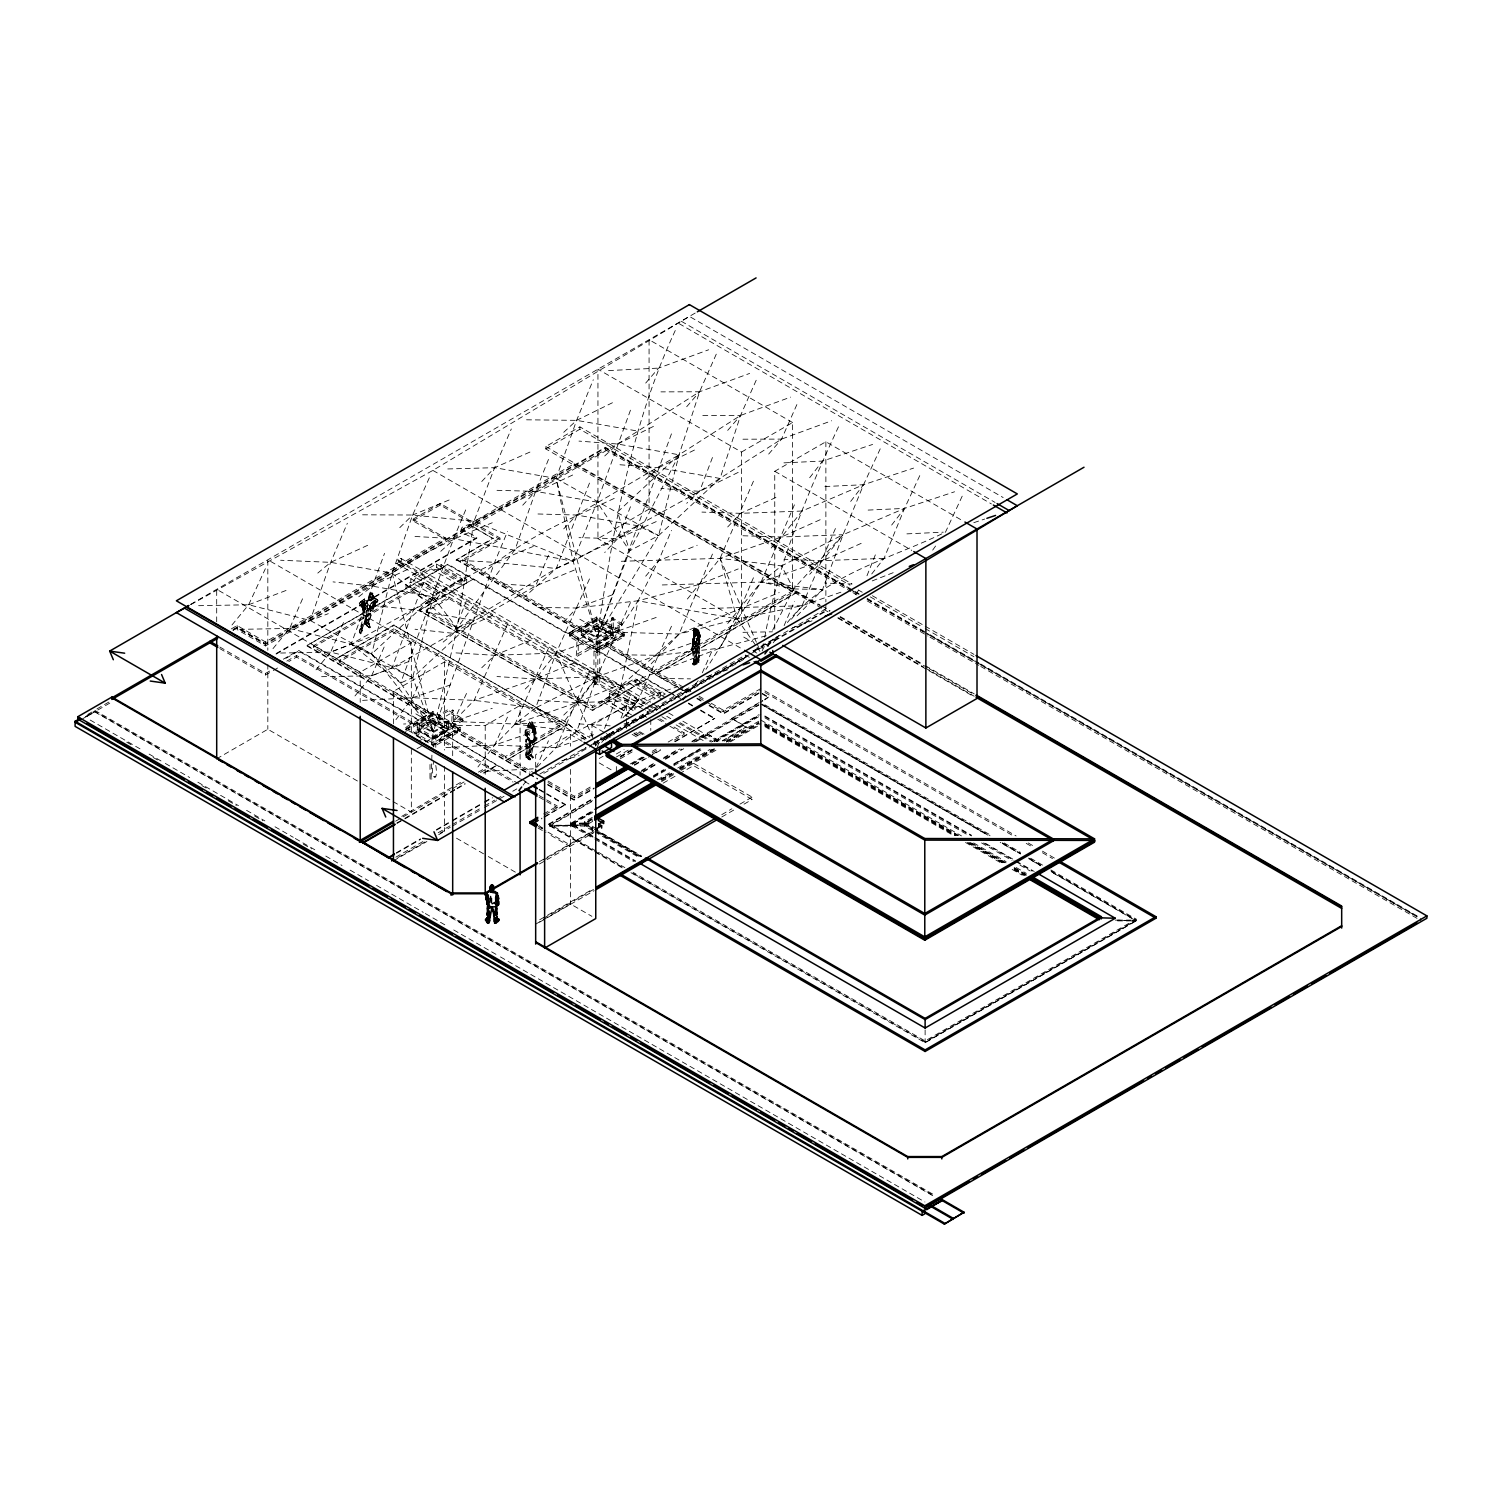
<?xml version="1.0" encoding="UTF-8"?>
<svg xmlns="http://www.w3.org/2000/svg" width="1502" height="1502" viewBox="0 0 1502 1502"><rect width="100%" height="100%" fill="white"/><g stroke="black" fill="none" stroke-linecap="round" stroke-linejoin="round"><path stroke-width="0.75" stroke-dasharray="5 3.75" d="M418.007 735.511C422.344 730.61 412.787 730.723 417.988 730.779M431.919 755.13L431.055 779.482L430.004 778.937L430.004 763.11M435.787 765.419C438.866 785.377 429.046 777.66 433.853 761.552M453.454 727.137L435.787 738.289L435.787 747.339M576.28 655.661L577.143 637.824L578.214 638.388L578.214 654.572M595.9 644.752L595.9 684.274L594.923 684.837L593.966 684.274L593.966 645.841M597.815 682.096L597.815 642.537L611.746 634.107L611.746 617.923L613.004 617.378L613.661 635.196L599.749 643.626L599.749 682.039L597.815 682.096L599.749 682.039M530.582 746.1L530.45 739.998L529.042 755.281L533.097 757.966L530.769 754.417C528.948 758.773 536.27 758.773 531.351 755.506L531.408 753.178L531.689 755.694L529.305 756.126M696.29 631.328L696.008 634.895L696.984 633.487C700.157 639.045 692.854 644.471 695.651 645.466L696.008 637.956L697.059 640.134L695.351 644.151L697.285 638.838L698.355 640.359M696.158 657.914L695.313 662.814M534.599 741.875L531.445 741.556L533.585 741.537L534.9 736.825C537.322 739.435 530.582 752.765 533.304 746.025L531.464 754.868M694.393 639.89L691.352 649.803C694.393 650.347 700.289 642.255 699.237 638.125M525.099 732.957C527.634 729.503 526.226 739.829 525.963 742.082L525.888 739.566L526.169 757.778L529.981 759.937L528.591 756.67L527.146 757.421L527.071 753.741M364.948 617.866L364.986 615.538M532.478 723.983L533.36 730.141L533.623 725.879L534.862 727.625L535.801 735.267M370.093 612.084L370.618 605.193L372.984 611.126L368.591 621.79L370.187 627.442L367.333 626.24L369.623 627.949M370.618 611.596L371.538 610.225L370.618 611.107M369.548 595.956L368.159 599.692C368.816 592.295 375.331 602.565 369.661 599.429L369.454 598.284C370.581 603.353 370.656 600.011 372.909 596.594L373.604 594.848L371.182 592.689L369.267 595.881L369.323 594.003L371.595 594.435C371.707 597.308 375.331 593.778 371.05 598.284M526.695 756.144L530.694 759.486L529.605 759.242C526.301 755.619 532.215 758.923 529.981 759.937L526.169 757.778L528.084 757.177L528.197 750.399M364.986 603.673L364.554 598.791L371.163 597.158L371.445 600.18L369.886 600.706L369.661 599.429L371.52 600.556L372.008 597.383M692.497 650.516L693.192 648.883L691.352 649.803L692.985 641.016L693.342 643.663L692.835 638.726L696.308 633.262L693.811 629.319L695.82 628.136L698.749 630.183L699.444 637.167L698.787 630.915L696.083 633.994L696.027 632.417M694.825 643.175L692.422 646.818C697.191 639.965 691.502 635.89 696.665 634.726L696.984 633.487M692.76 642.612L693.398 645.485C690.638 646.911 695.032 665.93 693.68 658.571L694.037 661.237L695.013 656.261M699.331 640.734L699.857 635.44L697.247 645.653L699.331 640.734L698.167 639.495M533.999 738.777L534.261 729.841L535.707 733.145L534.862 727.625L533.867 725.466L531.539 725.41C537.941 726.499 530.15 726.668 530.844 723.664C533.492 725.184 529.042 725.748 530.844 723.664M372.158 592.914L372.89 594.792M698.28 648.075L698.355 645.804M698.937 655.191L698.862 660.655L698.937 647.644M694.637 653.802L694.731 651.511M699.031 633.844L698.956 631.666C697.754 634.745 698.73 629.545 699.707 638.219L700.101 635.215L699.707 638.219M529.155 753.741L530.075 741.781M694.131 656.318L693.868 652.337M361.775 632.154C363.071 625.94 358.828 635.384 361.362 633.168L361.851 630.258M375.763 598.34L377.903 600.312L372.12 608.216L369.83 607.934L366.995 610.619L368.347 608.742L364.254 609.099L362.958 607.315C365.268 599.636 364.385 609.512 362.771 605.644L364.648 604.048L364.104 602.94L361.344 604.461L363.371 606.639L366.188 605.306L363.127 606.977M533.266 728.019L533.229 729.897L533.341 728.414C531.971 724.321 535.501 724.828 530.3 727.081L529.136 724.978L528.291 728.132M534.149 730.085L533.585 725.635L530.375 728.677M526.207 742.608L526.32 739.773M698.111 639.777L698.223 630.633M374.092 600.706L372.815 607.428L378.166 599.786L373.116 598.397L375.218 601.457L375.293 600.049M695.201 656.787L695.295 654.872M369.454 594.623L369.886 600.331L371.895 598.19L372.214 599.598L371.52 600.556L372.214 599.016L369.999 596.876L368.966 597.383L373.923 596.97L377.209 599.054M697.698 635.984L697.322 633.844L697.416 636.679M698.411 636.285C695.97 630.54 700.777 632.436 699.97 637.505L699.988 634.501L699.087 657.632M691.352 649.803L693.999 638.932L694.412 640.697L694.018 641.786L693.905 632.286C696.909 636.397 695.182 633.412 693.436 638.575L696.834 633.431L696.74 629.732L696.44 631.009L694.9 628.531C692.741 632.473 692.666 628.043 695.614 628.399L693.511 629.207L693.642 632.004L693.53 628.7M364.16 622.936L365.887 615.689M698.843 660.185L698.899 659.171M373.116 603.072L374.186 600.969L376.852 600.969L374.768 605.7M525.831 755.525L526.733 747.883M534.9 738.909L533.698 732.45L534.712 734.553M362.677 609.437L363.353 607.784L365.681 608.047L361.644 603.579L365.624 602.396L364.366 603.222L363.935 608.554L366.863 608.779L366.826 606.752L366.863 608.779M696.233 632.53L696.008 628.775L696.083 633.994L695.257 631.835M528.366 737.726L527.409 736.712L528.328 730.986M697.623 632.135L697.585 629.376L697.961 631.854M528.347 725.297L528.666 723.326L525.437 730.648M535.012 728.752C542.597 748.634 521.795 744.485 525.55 728.789C527.409 726.179 531.52 726.724 528.103 726.761M529.887 746.87L530.112 743.528L530.281 744.823M534.092 731.737L534.505 739.134L534.13 730.798M694.788 660.974L696.083 660.786L695.802 655.154M692.61 645.766L692.685 644.733L693.605 645.616L692.328 647.587M363.822 614.844L364.216 609.512L368.347 608.742M525.249 731.361L526.977 735.098L526.526 732.938M526.094 755.206L526.282 752.877M373.641 604.818L375.068 602.077C375.237 598.904 374.336 604.762 372.59 605.775L373.547 606.207L372.947 604.855L372.59 606.414L373.209 604.198L372.59 605.775M535.05 739.266C532.59 741.706 536.27 734.91 534.956 740.505C531.332 746.851 527.127 736.28 527.69 732.281M694.112 634.238L693.905 636.867L695.97 632.755M361.362 633.168L360.386 633.788L359.297 631.553L363.296 617.36L363.071 618.411L363.597 610.169M366.169 618.805L365.981 620.946L368.647 622.71L370.187 627.442M526.094 731.981L526.808 729.352L529.23 729.052M430.004 778.937L431.919 778.937M433.853 776.703L435.787 776.703M433.853 746.4L433.853 737.2L451.52 726.592L452.384 709.864L453.454 710.408L453.454 727.531M593.966 684.274L595.9 684.274M367.277 608.761L367.859 602.884M368.253 624.682L369.342 624.945L367.201 622.598L370.036 625.714M374.411 600.65L373.885 599.918M364.798 606.17L365.437 608.798L364.291 608.329L364.517 609.887L362.771 610.845L362.526 606.451L364.235 604.179M364.104 602.94L361.813 602.396L361.344 604.461L364.742 602.903M374.373 606.395L374.223 604.348L376.72 600.95M694.957 635.815L694.337 637.205L694.806 634.257L694.694 636.886M528.441 725.41L528.047 726.611L529.643 721.542L531.896 721.786L534.074 728.62M533.473 733.051L533.36 729.634L531.99 729.24C534.412 729.146 531.802 723.607 534.074 725.804M365.061 608.761C364.817 614.374 360.349 608.986 362.921 605.663L364.648 604.048L364.836 607.484L364.348 606.245M363.935 611.596L362.771 610.845M695.726 629.263C693.398 626.841 695.689 631.122 695.952 628.23M527.146 744.279L525.944 751.094M532.328 744.635L532.797 740.261M699.068 634.726L699.444 637.167L698.805 634.144C699.669 639.289 700.627 635.928 699.068 632.699L699.35 634.332M370.356 592.971L369.661 598.172L371.689 595.731M368.084 619.444L368.929 626.334M368.046 623.03C367.108 619.331 371.238 628.549 366.976 621.208L366.488 619.368L368.384 620.439L369.135 616.947M692.722 646.029L693.023 646.986M373.566 597.965L373.923 596.97M534.224 726.236L532.478 725.86L532.722 724.321L534.449 726.536M531.032 742.195L533.642 742.382M698.017 636.698L697.829 632.736L698.242 634.914M375.913 601.438L373.472 601.589L372.721 603.804M374.805 605.55L370.994 608.573L372.89 607.146L373.435 609.099L373.209 604.198M375.312 600.8L374.974 602.246M694.037 661.237L692.779 663.696L694.656 661.744M371.745 599.429L372.214 599.598M374.186 602.94C375.387 605.193 372.796 604.461 375.406 601.495L375.425 603.184M527.765 735.379L527.409 736.712L528.066 732.319M530.6 724.959L531.67 724.527L530.244 724.621M535.707 733.145L533.003 724.809M374.054 603.128L375.162 601.119L373.097 605.156L374.862 602.715M692.891 640.903L692.835 638.726M693.398 645.485L693.135 641.354L696.459 645.165M374.805 601.551L373.923 602.002L375.237 601.382M365.85 606.883L368.497 604.78L365.681 608.047L364.066 607.897M530.3 727.081L529.136 724.978M694.412 632.98L695.745 634.708L693.567 631.047L694.656 630.258M527.84 750.324L527.465 754.943M527.409 736.712L527.859 733.877M532.365 741.932C529.793 742.852 527.521 755.224 529.286 758.435M696.853 658.984L694.431 661.669L699.031 662.138L697.848 660.26C694.75 658.627 698.092 655.792 695.764 660.392L694.431 661.669L695.501 662.382L699.031 662.138L699.031 660.242M693.924 635.139L693.905 632.286M527.596 730.986L527.033 738.252M533.135 725.504L532.083 727.663L533.736 726.161M198.621 605.7L248.675 604.762L310.163 620.457L371.651 653.971L433.139 731.718L457.002 628.249L473.975 521.288L494.627 467.685L511.3 428.971M532.59 726.255L531.539 725.41M696.196 641.617L693.286 645.503M532.309 725.522L534.374 726.367M694.018 644.621L693.192 645.653L694.337 643.551L693.849 645.935L697.51 652.6L698.036 657.463L696.252 659.134M696.083 632.098L696.74 629.732M693.868 644.452L694.131 642.912M533.266 742.964L533.135 741.331L531.445 741.556C530.675 747.452 530.769 740.824 533.041 741.537M699.481 642.049L699.031 640.359L700.007 644.058L698.468 642.199C699.275 644.959 700.082 642.856 698.468 642.199M364.366 605.062L362.602 608.254L366.188 605.306L363.916 606.151M699.932 639.721L698.486 640.002L699.932 639.721L699.219 641.88M369.699 610.281L370.618 605.193M532.515 727.231L531.408 728.658L531.595 726.799L532.083 728.414M532.14 732.356L533.248 729.183M696.966 649.634L697.303 647.813L699.463 646.949L696.684 650.366L697.923 647.681M699.219 660.786C695.633 659.979 696.984 668.578 692.704 663.715L694.262 661.331M529.737 725.522L530.657 724.584M369.586 607.822L370.074 605.437L369.83 607.934M696.177 662.57C699.463 660.016 692.159 642.837 694.844 647.343L694.957 648.32M533.022 731.117L532.928 728.733L533.229 729.897M696.628 659.397L697.679 659.322L696.778 661.255L697.247 659.453M533.003 725.222L531.99 726.78M604.536 728.508L621.039 685.982L638.087 600.781L658.589 560.659L671.45 530.413M528.629 748.935L529.117 746.55M699.256 643.663L699.5 642.537L698.73 644.02M377.453 602.433L377.903 600.312M693.774 662.87L693.755 661.087M365.061 622.185L362.808 627.179L369.323 613.961L367.333 614.675L367.277 613.36L365.474 619.312L365.624 624.513L367.971 626.728M695.445 649.146L694.9 647.737M367.258 612.741L365.53 616.195L367.577 614.543L368.572 610.601M360.987 629.545L362.301 626.803M373.604 604.405L374.261 603.015M762.115 648.526L764.218 639.589M764.743 637.355C778.111 563.081 807.438 493.2 839.242 425.179M368.121 613.473L366.939 616.778M697.679 631.309L697.21 633.224M372.008 598.566L373.378 595.393L372.458 596.763M532.947 725.335L533.323 727.362L533.623 725.879M530.957 747.771L529.38 755.863M697.322 644.696L697.66 643.344M534.036 726.348L533.886 728.601L533.285 727.006M429.328 477.824L412.637 515.017L392.153 573.126L371.651 653.971L400.659 682.997L433.139 731.718L494.627 562.349L507.488 531.577M675.262 330.515C630.352 426.756 612.76 532.835 597.101 637.055L573.069 561.241L556.115 478.462L576.599 420.353L593.29 379.743M716.266 354.172L699.575 391.778L679.073 454.787L658.589 535.632L597.101 637.055L556.115 478.462L494.627 467.685L444.573 469.037M698.317 642.818L699.087 641.654L697.491 643.457M369.323 596.519L369.699 594.999M535.144 738.646L534.637 737.707L532.215 742.27M361.1 628.136L362.113 624.325M699.932 636.36L697.059 640.134L697.078 634.482L696.027 634.726M453.454 710.465L451.539 710.465M578.214 638.444L576.299 638.444M613.642 618.035L611.765 618.035M534.28 731.174L534.149 732.3M696.083 633.994L695.069 628.549M696.684 640.978L695.651 645.466M697.059 640.134L697.548 638.406M367.108 626.203L365.737 620.833M696.665 642.33L697.829 632.586L693.905 636.867M697.078 634.482L699.05 639.364M699.031 662.138L696.984 661.293M671.45 433.853L597.101 637.055L629.563 550.84L658.589 535.632L720.078 478.462L740.561 415.434L757.252 377.847M369.285 618.467L368.534 624.344M535.219 740.674L535.745 736.731L533.867 742.777M360.273 633.431L359.504 631.103L361.118 625.602M374.974 602.621L375.425 601.269M359.973 630.652L360.367 628.662M693.699 631.384L694.356 633.318L693.905 630.765M239.607 629.357L289.661 628.437L310.163 620.457L330.665 562.349L347.337 523.259M280.611 653.032L330.665 652.093L351.149 644.114L384.531 553.356M321.597 676.689L371.651 675.769L392.153 667.789L425.517 577.012M532.722 728.508L532.421 728.677M527.089 749.423L528.347 746.607M361.757 631.103L362.808 627.179M589.479 578.908L556.115 653.032L535.613 707.893L515.111 724.039L494.627 745.067L477.936 766.959M880.228 448.835L863.537 484.733L843.054 534.712L822.552 589.573L795.046 617.942M529.286 739.022C528.948 743.471 530.3 737.463 527.577 736.224M272.988 648.62L289.661 628.437L351.149 644.114L400.659 682.997L453.623 538.692L466.502 507.901M529.568 739.979L531.877 742.401M630.465 410.177L597.101 502.119L573.069 561.241L556.284 568.469L457.002 628.249L392.153 573.126L330.665 562.349L280.611 560.246M712.455 457.509L699.575 491.361L686.696 503.301M697.397 644.827L698.993 643.795L698.299 644.527M597.101 747.658L601.232 737.013M466.502 600.687L453.623 633.356L440.762 644.095M753.441 481.184L720.078 558.368L686.714 599.861M794.427 504.841L761.063 582.044L705.978 669.348M835.431 528.516L802.049 605.7L791.122 619.537M866.973 575.754L876.417 552.173M365.474 619.312L365.624 624.513L365.249 621.884L368.422 623.931L365.868 623.799M548.493 459.405L535.613 491.361L515.111 549.45L457.002 628.249L433.139 596.782L371.651 586.024L333.031 581.894M589.479 483.081L556.284 568.469L522.734 598.641M630.465 506.737L617.604 538.692L604.724 552.529M531.445 741.744L533.135 741.331L529.624 739.754L532.666 742.082L530.168 740.617M363.277 623.443L360.48 629.169M366.357 616.815L368.459 614.562M871.742 573.933L884.04 558.368L904.542 508.408L921.214 472.51M507.488 624.344L474.125 700.364L453.623 721.392L436.951 743.283M548.493 648.019L515.111 724.039L453.623 721.392L403.569 724.02M589.479 671.676L556.115 747.696L535.613 768.724L548.493 740.786M621.021 718.05L630.465 695.351M548.493 555.233L535.613 586.024L392.153 667.789L330.665 652.093L313.974 672.295M695.802 653.051L696.778 651.868L695.52 649.484M694.468 662.926L694.412 658.89M371.595 594.435L373.003 593.647L370.168 593.759M712.455 554.069L679.129 634.051L645.71 669.648M753.441 577.744L740.561 607.991L720.078 648.113L621.039 685.982L597.101 676.707L535.613 678.979L496.993 676.557M784.138 625.602L794.427 601.401M364.704 622.035L368.309 614.337M531.52 749.648L531.99 748.559M302.54 598.791L289.661 628.437L328.281 613.661M343.526 622.466L330.665 652.093L369.285 637.317M354.96 695.952L371.651 675.769L384.531 646.123M697.341 634.37C694.074 637.111 695.238 635.008 694.187 636.792M630.465 602.584L597.101 676.707L576.599 731.568L556.115 747.696L494.627 745.067L444.573 747.696M671.469 626.24L638.087 700.364L624.419 717.674M768.686 454.073L781.566 439.11L798.238 401.503M702.335 672.746L712.455 649.915M395.965 719.627L412.637 697.735L425.517 669.798M466.502 693.455L453.623 721.392L492.243 708.324M507.488 717.13L494.627 745.067L533.248 731.981M231.984 624.963L248.675 604.762L265.366 568.695M962.2 496.167L945.528 532.065C891.456 558.838 825.499 573.539 786.879 623.217M373.904 603.109L373.566 603.898M361.625 628.775L362.207 627.592L361.118 628.906L362.057 630.558M373.134 606.245L373.435 609.099L374.524 604.837L374.373 606.733L373.529 606.019M370.168 617.491L370.431 613.304L367.558 615.219M762.115 650.929L765.25 644.715M772.591 630.258L793.525 588.934L843.054 534.712L904.542 508.408L954.577 491.774M496.993 490.328L535.613 491.361L597.101 502.119L629.563 550.84L679.073 454.787L740.561 415.434L790.615 397.11M694.882 664.823L697.135 663.602M373.585 608.479L373.472 607.202M373.153 607.822L372.177 607.052L372.534 608.141M367.802 603.278L366.713 602.246L364.592 605.757L367.07 603.541M532.046 726.292L529.718 728.263M531.595 725.823L532.628 724.02M695.783 631.403L696.346 630.465M369.736 605.588L373.078 600.894M368.422 623.931L367.558 622.541M368.178 622.222L369.229 624.588L367.708 621.922M695.388 632.868L695.952 634.445M529.662 727.024L529.248 725.973L531.032 726.649L531.614 725.203M694.975 647.456L692.197 650.61L692.178 648.488M374.092 605.682L374.655 603.823M695.05 628.775L694.224 628.681M932.686 550.107L936.535 544.682M695.501 643.156L698.43 644.151L695.914 645.935M694.412 643.663L695.97 644.452M615.219 686.545L576.599 702.654L515.111 724.039L564.639 721.091L597.101 676.707L697.21 641.11L697.285 638.838M370.393 600.894L372.74 597.402M529.999 733.351L529.342 735.605M773.211 642.8L778.787 635.365M362.958 607.315L363.86 604.724M523.109 785.152L525.888 781.491M416.016 577.688L409.201 586.55L434.754 601.307L441.569 592.445L456.758 583.677L463.574 584.672L438.002 569.915L431.187 568.92L416.016 577.688L441.569 592.445M662.119 699.294L636.566 684.537L629.751 683.56L614.562 692.328L607.747 701.171L633.3 715.928M809.672 477.73L822.552 461.076L872.606 444.442M850.676 501.405L863.537 484.733L913.591 468.098M891.662 525.062L904.542 508.408L865.922 510.192M697.341 643.889L699.087 641.654M656.205 617.435L556.115 653.032L535.613 678.979L522.734 691.427M824.917 486.535L863.537 484.733L802.049 511.037L781.566 536.984L768.686 550.633M742.946 535.763L781.566 536.984L843.054 534.712L822.552 560.659L809.672 574.29M689.85 691.089L698.186 680.706M855.201 594.529L859.369 589.422M645.71 576.186L658.589 560.659L697.21 545.264M727.7 623.518L761.063 582.044L781.566 565.897L843.054 534.712M367.502 622.992L366.375 622.767M359.522 631.76L359.447 630.633M645.71 383.066L658.589 368.103L708.644 349.778M686.696 406.742L699.575 391.778L749.629 373.435M727.7 430.398L740.561 415.434L701.941 415.528M601.664 742.401L609.249 733.633M622.917 717.881L638.087 700.364L677.627 686.621M767.128 645.991L773.211 638.97M605.456 740.035L613.041 731.455M563.738 622.316L576.599 607.991L615.219 593.778M604.724 645.973L617.604 631.647L638.087 600.781L699.575 584.316L738.195 568.939M481.748 481.522L494.627 467.685L533.248 450.6M522.734 505.198L535.613 491.361L617.604 444.029L699.575 391.778L660.955 391.872M563.738 528.854L576.599 515.017L679.073 454.787L617.604 444.029L578.983 441.1M727.7 526.958L740.561 513.327L779.181 496.035M374.336 603.823L373.416 605.024M365.962 603.391L367.427 601.87M371.163 597.158L373.923 597.214L370.45 597.101L372.759 595.412M361.757 630.389L360.386 633.788M767.541 646.311L778.862 634.633M694.919 637.111L695.933 636.059M360.518 601.72L364.404 599.204L359.203 603.053L362.958 608.535L365.418 608.667M526.169 757.778L526.169 756.276M363.371 605.325L364.648 604.048M399.776 527.653L412.637 515.017L451.257 499.115M440.762 551.309L473.975 521.288L574.233 474.275M481.748 574.984C519.354 539.781 568.958 519.504 615.219 497.932M481.748 667.752L494.627 655.323L533.248 639.214M563.738 715.083L576.599 702.654L597.101 676.707L535.613 707.893L474.125 700.364L412.637 697.735L362.583 700.364M529.605 759.242L528.009 758.022M530.469 724.978L531.67 724.527M563.738 432.294L576.599 420.353L615.219 401.372M604.724 455.97L617.604 444.029L656.224 425.047M374.017 605.569L412.637 609.681L474.125 620.457L412.637 677.627L400.659 682.997M645.71 479.626L658.589 467.685L697.21 448.704M679.073 454.787L617.604 511.975L629.563 550.84M532.328 742.082L534.224 739.604L534.581 740.505M456.007 652.901L494.627 655.323L556.115 653.032L621.039 685.982L679.129 634.051L779.181 592.595M371.839 598.622L371.726 599.617M692.704 663.715L693.342 665.067L695.576 663.377L696.872 664.091M317.786 573.088L330.665 562.349L369.285 544.55M358.771 596.763C398.593 565.015 445.099 541.659 492.243 522.771M360.198 605.4C365.868 612.854 358.621 599.88 359.466 604.179M399.776 620.42C439.598 588.69 486.104 565.334 533.248 546.446M696.402 646.78L697.604 645.841L695.313 646.573L696.29 646.461M370.9 603.691L372.402 602.509M363.691 610.544L363.672 608.366M529.267 726.837L528.253 727.719L529.455 727.419M530.713 724.227L529.643 722.049L530.713 724.227L531.858 723.251L531.051 721.392M364.648 605.982L362.17 603.804M532.083 748.034L529.643 755.037L530.694 755.957L529.474 755.281M535.388 729.484L533.36 725.691M696.496 640.265L697.961 639.476L696.947 640.059L695.313 637.299L698.299 639.214M694.806 636.247L695.858 635.553M415.003 536.458L453.623 538.692L573.069 561.241L699.575 491.361L781.566 439.11L831.62 420.767M362.395 607.784L364.723 608.704M590.248 834.68L593.29 832.746M556.115 478.462L658.589 535.632L638.087 525.794L617.604 538.692L556.284 568.469L494.627 562.349L456.007 560.115M698.223 659.904L696.402 659.885M190.735 604.63L432.895 470.408L689.399 316.415L1003.167 497.556M370.712 593.872L372.196 593.065M360.349 602.358L364.554 598.791M190.735 604.311L695.295 312.998M412.937 519.223L445.493 538.016L445.493 539.593L412.937 520.8L412.937 519.223L440.217 503.47L500.035 538.016L500.035 539.593L462.541 561.241L462.541 559.664L500.035 538.016M412.937 520.8L440.217 505.048L500.035 539.593M821.707 608.197L545.789 448.91L545.789 446.545L579.885 426.868L852.066 584.015L824.917 583.095M231.289 628.906L237.128 625.545L265.516 641.936L445.493 538.016M233.073 629.469L237.128 627.123L265.516 643.494L605.381 447.277L852.929 590.211M545.789 448.91L579.885 429.234L850.038 585.198M233.073 630.145L237.128 627.798L265.516 644.189M87.679 714.483L93.03 711.404M96.917 708.944L109.12 701.903M233.073 630.352L237.128 628.005L265.516 644.396L605.381 447.971L846.846 587.395M85.858 716.529L94.814 711.347L933.7 1195.667M82.704 718.745L111.148 702.316M87.229 716.304L94.814 711.929L933.7 1196.268M821.707 606.62L574.177 463.724L472.773 522.264L472.773 523.841M461.076 529.436C505.367 549.075 439.166 530.788 469.6 524.517L493.125 538.674L456.439 559.852L493.125 538.091M461.076 530.018L469.6 525.099L493.125 538.674M237.128 625.545L237.128 629.582L265.516 645.954L605.381 449.755L850.902 591.506M276.124 653.539L476.078 538.091M276.124 654.121L476.078 538.674M461.959 578.721L436.387 593.478L436.387 596.914L410.816 582.156L410.816 578.721L436.387 563.963L461.959 578.721L461.959 582.156L466.728 579.415L466.728 582.851L441.156 568.094L441.156 564.639L436.387 567.399L436.387 563.963M406.047 584.916L431.618 599.673L431.618 603.128L406.047 588.371L406.047 584.916L410.816 582.156M283.334 659.209L298.616 650.385L418.589 719.665L427.112 715.327L418.589 720.247L298.616 650.986L285.249 658.702M307.14 645.466L447.915 564.189L567.906 633.45L576.43 628.531L567.906 634.051L447.915 564.771L307.14 645.466L427.112 714.727M219.799 647.024L265.516 673.422L271.336 670.061M286.844 661.105L296.532 655.51L413.294 722.913L413.294 724.49L296.532 657.087L288.778 661.556M313.58 645.672L430.323 713.075L430.323 714.652L313.58 647.249L313.58 645.672L423.339 582.288L645.71 710.671M219.799 648.601L265.516 674.999L271.336 671.638M273.27 670.512L279.09 667.151M313.58 647.249L423.339 583.865L637.618 707.592M431.618 599.673L436.387 596.914M394.05 624.813L332.693 660.824L394.05 625.395L567.024 725.278L394.05 625.395M419.602 610.056L473.487 578.946L419.602 610.638L592.595 709.92L646.48 679.411L592.595 710.521L419.602 610.638M393.862 628.831L339.152 660.429L339.152 662.007L393.862 630.408L560.208 726.461L560.208 724.884L393.862 628.831L393.862 630.408M426.249 610.15L448.91 597.064L448.91 598.622L426.249 611.727L426.249 610.15L592.595 706.184L615.257 693.098L615.257 694.675L592.595 707.761L426.249 611.727M216.701 621.828L216.701 589.328L360.217 672.183L411.341 642.649L411.341 733.183M741.462 452.064L792.587 422.55L792.587 591.995L649.071 509.14L597.946 538.655L597.946 369.21L741.462 452.064L741.462 621.509L597.946 538.655M216.701 758.773L267.825 729.259L360.799 782.936M393.449 723.87L393.449 691.371L444.573 661.856L520.086 705.433L520.086 775.07M774.75 629.131L774.75 471.29L825.875 441.757L962.895 520.875M432.895 713.863L405.615 729.596L405.615 727.343L432.895 711.591L460.156 727.343L460.156 731.38L432.895 747.114M569.577 632.68L596.857 616.928L624.119 632.68L624.119 636.717L596.857 652.45L569.577 636.717L569.577 632.68L596.857 648.413L624.119 632.68M405.615 729.803L432.895 714.051M569.577 635.139L596.857 619.387M405.615 731.38L432.895 715.628L460.156 731.38M569.577 636.717L596.857 620.964L624.119 636.717M447.446 709.883L438.678 714.952L438.678 716.51L447.446 711.46L463.123 720.509L463.123 718.932L447.446 709.883L447.446 711.46M621.903 623.518L615.088 627.46L615.088 629.038L621.903 625.095L621.903 623.518L612.703 618.204L605.888 622.147L605.888 623.724M415.847 733.539L449.924 713.863M579.81 638.876L613.905 619.2M432.895 731.568L448.572 723.701L448.572 729.803L432.895 721.936L419.246 729.803L417.199 729.803L417.199 723.701L432.895 714.652L448.572 723.701L432.895 732.751L417.199 723.701L432.895 731.568L432.895 739.453L446.526 731.568L446.526 723.701M596.857 636.904L612.534 629.038L612.534 635.139L596.857 627.273L583.208 635.139L581.18 635.139L581.18 629.038L596.857 619.988L612.534 629.038L596.857 638.087L581.18 629.038L596.857 636.904L596.857 644.79L583.208 636.904L583.208 629.038M418.157 741.556L424.202 738.064L424.202 739.641M463.123 718.932L454.355 724.002L454.355 725.579L463.123 720.509M432.895 737.67L446.526 729.803M596.857 643.006L610.488 635.139M432.895 739.247L446.526 731.38L432.895 723.513M596.857 644.79L610.488 636.904L610.488 629.038M529.004 784.006L445.85 735.398L454.374 730.479L537.528 778.487M678.735 687.597L603.691 644.283L595.168 649.202L603.691 644.865L676.707 687.015M405.615 727.343L432.895 743.077L460.156 727.343M445.85 735.999L454.374 731.08L537.528 779.087M596.857 649.99L624.119 634.257L596.857 618.505L569.577 634.257L680.35 698.374M460.156 729.596L432.895 745.349L432.895 743.077M624.119 634.933L596.857 650.685L624.119 635.139L596.857 619.2L569.577 634.933L680.35 698.974M452.684 755.75L452.684 725.56L485.221 725.56L520.086 705.433M660.505 693.342L634.933 708.118L634.933 711.554L609.361 696.797L609.361 693.342L634.933 678.585L660.505 693.342L660.505 696.797L665.273 694.037L639.702 679.279L634.933 682.039L634.933 678.585M401.766 816.356L454.186 786.09M456.195 784.926L462.24 781.434M478.368 772.122L488.45 766.302L488.45 767.879L480.377 772.535M560.208 724.884L505.498 756.464L505.498 758.041L560.208 726.461M630.164 717.749L604.593 702.992L604.593 699.557L609.361 696.797M395.608 821.2L450.149 789.996M452.158 788.832L464.249 781.847M396.922 822.889L402.93 819.416M404.939 818.271L455.068 789.32M457.059 788.174L465.076 783.537M483.137 773.117L497.162 765.025L483.137 773.718M567.024 724.677L505.686 760.688L567.024 725.278M396.922 823.49L402.93 820.017M404.939 818.853L455.068 789.921M457.059 788.757L465.076 784.138M796.342 592.877L655.003 674.492L796.342 592.295L816.018 604.236M582.175 741.293L570.535 734.572L535.67 754.699L535.67 768.63M591.976 736.318L591.976 725.391L626.39 705.508L634.52 710.202M396.434 852.704L420.485 838.811M436.519 829.555L450.562 821.463M452.571 820.299L482.63 802.932M484.639 801.768L490.647 798.313M396.434 853.305L420.485 839.411M436.519 830.155L450.562 822.045M452.571 820.881L482.63 803.532M484.639 802.368L492.656 797.731M395.852 857.173L424.071 840.876M438.171 832.728L450.281 825.743M452.29 824.579L482.536 807.118M484.545 805.954L494.627 800.134M496.636 798.97L502.682 795.478M539.875 774.018L585.78 747.508M593.759 742.908L745.48 655.041L749.31 657.313M753.272 650.798L825.762 608.967L829.817 611.314M581.818 750.287L587.826 746.813M589.835 745.668L613.905 731.774M753.797 651.004L777.867 637.111M593.609 744.072L599.58 740.636M754.849 650.986L760.819 647.531M594.003 743.903L745.48 656.618L746.438 657.181M397.861 857.586L426.08 841.289M440.199 833.141L450.281 827.32M452.29 826.156L482.536 808.696M484.545 807.532L504.71 795.891M512.764 791.235L516.801 788.907M543.874 773.286L591.769 745.63M593.759 744.485L647.644 713.375L647.644 711.798M749.254 654.703L686.846 690.732L686.846 689.155M751.263 653.539L825.762 610.544M606.395 737.595L745.48 657.294L745.48 655.041M393.449 860.815L426.887 841.514M438.678 834.699L442.621 832.427M606.395 737.801L745.48 657.5M774.75 640.734L825.875 611.22L825.875 604.255M595.374 744.917L745.48 658.402M599.26 758.472L603.128 756.238M616.346 754.004L624.1 749.536M616.346 757.008L629.92 749.179M620.213 756.351L631.854 749.629M620.401 756.801L632.549 749.78M620.213 757.233L631.854 750.324M620.213 758.81L633.788 750.981M543.668 813.934L557.317 806.067L557.317 807.644L543.668 815.511M548.005 781.021L574.346 796.229L592.314 785.846M630.239 763.955L642.199 757.046M652.187 751.282L656.186 748.991M668.146 742.063L684.123 732.845L684.123 734.422L672.145 741.331M711.159 703.199L723.326 710.221L760.819 688.573M631.854 763.861L643.494 757.139M548.005 782.598L574.346 797.806L592.314 787.423M632.229 764.387L644.208 757.477M652.187 752.859L658.176 749.404M699.012 697.754L723.326 711.798L760.819 690.15M534.036 822.664L541.903 818.121M543.874 816.994L565.522 804.49L543.874 817.576M547.686 784.344L574.046 799.571L594.154 787.949M634.388 764.725L644.433 758.923M652.488 754.286L660.523 749.629M674.605 741.5L714.839 718.275L674.605 742.101M709.151 705.17L723.344 713.356L760.106 692.14L768.611 697.059L764.725 699.894M534.036 823.265L541.903 818.721M547.686 784.926L574.046 800.153L594.154 788.55M634.388 765.325L646.442 758.36M648.451 757.196L662.532 749.066M709.151 705.752L723.344 713.957L760.106 692.741L768.611 697.66M548.606 824.091L593.046 798.444M641.504 770.451L655.642 762.284M663.715 757.628L677.853 749.46M691.99 741.312L706.128 733.145L720.791 741.612L746.363 726.855L722.762 741.068M746.363 727.437L731.699 718.388L762.791 700.439M764.725 699.312L768.611 697.059M548.606 824.673L593.046 799.026M641.11 771.559L655.642 762.885M663.433 758.679L679.88 748.897M691.99 741.894L762.791 701.021M592.408 849.85L549.807 825.255L592.426 800.66M643.138 771.371L655.323 764.349M665.461 758.491L681.683 749.122M693.868 742.082L760.819 703.424L990.062 835.788M592.689 830.719L584.578 826.044L549.807 826.044L592.426 801.242M643.138 772.159L657.35 763.767M665.461 759.28L683.71 748.728M695.895 741.706L758.792 705.189M592.952 836.238L570.666 823.378L592.914 810.536M653.614 775.501L663.715 769.662M673.835 763.823L700.139 748.634M712.267 741.631L758.792 714.764M592.952 837.14L570.666 824.072L592.914 811.23L570.666 825.255L592.952 838.116M653.614 776.196L663.715 770.357M700.139 749.329L673.835 764.518L700.139 749.517M714.295 741.162L758.792 715.459M653.614 776.384L665.743 769.381M714.295 741.35L760.819 714.483M592.914 812.413L570.666 825.255L549.807 825.255M653.614 777.379L671.807 766.865M673.835 765.701L702.147 749.348M716.323 741.162L760.819 715.478M592.689 821.369L584.578 826.044L584.578 821.801L592.689 817.126M657.5 779.707L669.667 772.685M677.759 768.01L710.183 749.291M724.358 741.106L758.792 721.223M570.666 823.378L584.578 822.983L592.689 818.308M659.528 779.726L669.667 773.868M679.786 768.029L712.192 749.31M726.386 741.124L758.792 722.406M570.666 824.072L584.578 823.678L592.689 819.003M661.556 779.238L671.694 773.38M679.786 768.705L714.22 748.822M726.386 741.819L758.792 723.1M570.666 824.26L584.578 823.885L592.689 819.191M661.556 779.425L671.694 773.586M679.786 768.911L714.22 749.029M726.386 742.007L758.792 723.288M549.807 826.044L584.578 825.049L592.689 820.186M661.556 780.608L677.759 771.052M679.786 770.094L716.247 748.841M728.414 742.026L760.819 723.307M661.556 781.603L673.703 774.581M681.345 770.263L718.275 748.86M730.423 741.838L760.819 724.283M663.133 783.143L677.308 774.976M679.336 773.793L693.492 765.626L752.126 799.477L752.126 797.111L693.492 763.26L693.492 765.626M539.406 861.66L593.59 830.381M543.705 859.97L593.29 831.338M539.406 864.025L593.59 832.746M539.706 919.75L545.77 916.239M547.798 915.075L592.314 889.372M721.786 814.628L731.887 808.789M739.979 804.114L752.126 797.111M543.724 918.21L594.154 889.109M535.67 924.143L570.535 904.016L591.882 916.333M539.706 922.115L545.77 918.604M547.761 917.459L594.154 890.667M721.786 816.994L735.942 808.808M744.034 804.152L752.126 799.477M925.119 1042.519L1136.132 920.707L1136.132 919.13L925.119 1040.961L632.98 872.287M1050.931 870.916L1136.132 920.106L925.119 1041.937L632.98 873.282M630.953 872.7L925.119 1042.726L1136.132 920.895L1050.931 871.704M310.163 620.457L371.651 586.024L410.271 568.225M392.153 573.126L433.139 731.718L412.637 677.627L351.149 644.114L412.637 609.681L451.257 591.882M577.256 654.008L594.923 644.208M577.256 656.224L594.923 646.404M425.46 741.875L430.961 738.871M417.03 748.709L422.719 745.593M695.52 648.77L696.703 648.958M85.858 716.623L94.814 711.347M696.553 653.839L695.351 652.037L696.59 650.497L695.276 651.267L696.778 651.868L696.346 658.533L699.237 659.566M621.039 685.982L638.087 700.364L576.599 731.568L515.111 724.039M371.445 600.18L370.806 600.462M738.195 472.379L699.575 491.361L660.955 488.432M528.366 740.974L529.605 740.355M492.243 615.557L453.623 633.356L415.003 629.225M457.002 628.249L474.125 620.457M820.186 519.711L781.566 536.984L720.078 558.368L619.969 561.316M861.172 543.367L822.552 560.659L761.063 582.044L660.955 584.991M530.394 741.331C532.59 742.044 524.367 738.834 527.24 735.21L526.977 734.178L526.751 736.431L529.981 741.406M656.224 521.607L617.604 538.692L578.983 537.66M696.628 659.059L698.411 658.27M694.468 646.104L694.844 647.343M574.233 662.889L535.613 678.979L474.125 700.364M574.233 570.103L535.613 586.024L496.993 583.79M530.112 730.798L528.46 731.493L529.53 732.657M527.634 739.397L528.723 738.965M697.303 647.813L696.721 657.613M872.249 580.898L896.187 571.492M248.675 604.762L287.295 589.986M371.651 675.769L410.271 660.993M367.99 622.767L366.206 622.541L367.201 622.598M624.119 723.945L645.879 716.078M366.469 600.349L359.316 603.316M792.436 627.798L812.019 620.833M578.983 631.122L679.129 634.051L737.125 618.974L802.049 605.7L841.589 591.957M556.115 747.696L593.44 734.722M373.059 604.743L374.223 604.348M412.637 697.735L451.257 684.649M973.822 522.658L984.692 519.054M534.599 734.309L534.975 733.37M706.109 676.858L727.869 669.798M561.729 760.857L579.134 755.6M692.685 646.498L694.619 646.179M766.189 635.778L720.078 648.113L658.589 655.323L619.969 654.778M529.662 725.917L532.121 727.381M528.798 734.309L527.033 734.365M531.295 741.106L531.99 742.101M694.9 660.899L696.083 660.786M367.483 608.498L370.168 608.723M694.9 636.66L694.45 635.327M485.559 771.352L533.341 768.855M608.535 370.581L658.589 368.103M783.931 462.86L822.552 461.076M906.908 533.867L943.256 532.177M359.504 631.103L359.842 630.127M692.948 664.466L694.581 663.358M802.049 511.037L740.561 513.327L701.941 512.088M884.04 558.368L822.552 560.659L783.931 559.42M802.049 605.7L701.941 608.648M638.087 700.364L576.599 702.654L537.979 700.232M596.463 851.202L549.807 824.26L549.807 825.837L584.578 824.861L592.689 829.536L584.578 825.049M742.946 632.323L772.479 631.816M742.946 439.204L781.566 439.11M1117.582 920.106L1136.132 920.106M1117.582 920.895L1136.132 920.895L1117.582 920.369M362.583 514.81L412.637 515.017L473.975 521.288L573.069 561.241M526.545 419.809L576.599 420.353L638.087 431.13M537.979 607.446L576.599 607.991L638.087 600.781L737.125 618.974L755.75 645.428M660.955 678.453L690.488 678.866M793.525 588.934L822.552 589.573L761.063 582.044L793.525 588.934L781.566 565.897L720.078 558.368L737.125 618.974M537.979 513.984L576.599 515.017L638.087 525.794M1115.273 920.106L1136.132 920.707L1050.931 871.517M365.606 622.354L366.582 621.959M578.983 723.889L610.788 725.879M619.969 464.756L658.589 467.685L720.078 478.462M366.488 619.368L368.384 620.439M374.618 598.566L373.116 598.397L373.623 597.42L375.65 599.073M362.113 601.138L364.066 601.363M371.52 607.352L369.398 606.883L373.51 608.93M376.814 599.655L377.715 599.673M364.254 609.099L365.211 609.268M694.299 665.104L695.257 664.691L694.206 664.091M374.186 600.969L375.406 601.495M365.643 609.793L367.314 610.525L365.793 613.661L365.737 612.347M695.238 633.694L694.187 633.3M586.268 738.796L564.639 721.091L535.613 707.893L585.573 740.204M528.573 759.655L526.545 756.989M351.149 644.114L371.651 653.971L433.139 596.782L412.637 677.627L392.153 667.789M681.307 321.259L995.056 502.419M679.073 323.606L991.395 503.921M792.587 422.55L649.071 339.696L649.071 509.14M774.75 471.29L911.77 550.389M872.38 595.731L923.167 625.057M925.194 626.221L973.934 654.365M858.168 589.892L862.223 592.239M870.353 596.914L923.167 627.404M925.194 628.587L973.934 656.731M854.957 591.394L859.013 593.722M867.142 598.416L928.011 633.562M930.038 634.726L978.741 662.851M980.768 664.015L1417.043 915.901M848.874 588.559L859.013 594.417M867.142 599.11L923.955 631.91M925.983 633.074L974.685 661.199M976.713 662.363L1417.043 916.595M605.381 448.178L850.902 589.929M852.929 591.093L859.013 594.623M867.142 599.298L928.011 634.445M930.038 635.609L978.741 663.734M980.768 664.898L1421.099 919.13M852.929 592.67L856.985 595.017M867.142 600.875L928.011 636.022M930.038 637.186L978.741 665.311M980.768 666.475L1421.099 920.707M545.789 446.545L819.885 604.78M821.913 605.963L830.043 610.657M840.2 616.515L923.43 664.579M925.457 665.743L974.197 693.868M839.975 617.172L927.316 667.601M929.344 668.765L974.028 694.562M823.96 609.493L828.015 611.84M837.947 617.566L923.43 666.926M925.288 667.996L974.197 696.233M837.966 618.204L972.977 696.139M764.8 643.926L768.78 646.217M743.772 637.111L751.789 641.73M752.877 650.817L756.839 653.107M432.895 470.408L742.608 649.221M764.875 690.901L1016.103 835.957M1028.25 842.979L1034.334 846.49M1042.444 851.165L1054.592 858.186M764.875 692.478L1012.048 835.187M1026.223 843.373L1032.306 846.884M1042.444 852.742L1052.564 858.581M764.875 704.795L992.09 835.976M1004.256 842.997L1020.496 852.366M1030.635 858.224L1042.801 865.246M1050.931 869.94L1136.132 919.13M1002.228 842.81L1020.496 853.343M1028.607 858.036L1040.773 865.058M764.875 706.372L988.034 835.206M1002.228 843.392L1020.496 853.943L1000.201 842.434M760.819 704.213L988.034 835.394M621.903 625.095L612.703 619.782L612.703 618.204M764.875 715.947L971.456 835.225M985.631 843.411L1014 859.782M1016.028 860.946L1034.24 871.46M764.875 716.623L971.456 835.901M983.622 842.922L1014 860.458M1016.028 861.641L1032.231 871.179M764.875 717.806L969.428 835.919M981.595 842.941L1011.972 860.477M1020.065 865.152L1030.203 870.991M760.819 720.059L961.487 835.919M973.653 842.941L1006.096 861.66M1016.216 867.518L1026.354 873.375M596.857 626.09L612.534 635.139M764.875 723.588L959.459 835.938M971.625 842.96L1006.096 862.843M1014.188 867.536L1026.354 874.558M764.875 724.264L957.431 835.45M969.597 842.472L1006.096 863.537L969.597 842.66M1014.188 868.212L1026.354 875.234M764.875 724.471L957.431 835.638M1014.188 868.419L1026.354 875.441M764.875 725.447L955.403 835.45M967.57 842.472L1004.068 863.537L967.57 842.678M1014.188 869.395L1024.326 875.253M764.875 725.654L955.403 835.656M1014.188 869.602L1024.326 875.441M579.81 619.2L613.905 638.876M764.875 726.63L953.376 835.469M965.542 842.491L1002.041 863.556M1012.16 869.414L1022.299 875.253M462.541 559.664L579.303 627.066L579.303 628.643L462.541 561.241M690.901 691.502L606.564 642.818L606.564 644.396L682.79 688.404M699.012 696.177L703.199 698.599M685.081 689.718L689.099 692.028M456.439 559.27L576.43 628.531M680.763 688.78L686.846 692.291M696.984 698.148L701.04 700.476M731.699 718.388L746.363 726.855M456.439 559.852L576.43 629.131M678.735 688.198L686.846 692.873M696.984 698.73L701.04 701.077M581.18 634.933L596.857 644.001M688.46 703.067L692.516 705.396M700.627 710.089L714.839 718.275M688.46 703.649L692.516 705.996M700.627 710.671L714.839 718.876M441.156 564.639L466.728 579.415M665.273 697.491L639.702 682.715L639.702 679.279M436.387 567.399L461.959 582.156M634.933 682.039L660.505 696.797M431.187 568.92L456.758 583.677M629.751 683.56L655.304 698.317L640.134 707.085L614.562 692.328M718.97 741.143L706.128 733.145M401.147 558.556A1.934 1.108 -60 0 1 400.546 561.541A1.934 1.108 -60 0 1 398.875 560.584A1.934 1.108 -60 0 1 401.147 558.556L650.441 702.467M652.469 703.649L660.58 708.324M668.672 712.999L674.755 716.51M682.866 721.204L717.318 741.087M398.349 560.077A1.934 1.108 -60 0 1 397.73 563.062A1.934 1.108 -60 0 1 396.059 562.105A1.934 1.108 -60 0 1 398.349 560.077L647.625 704.006M649.653 705.17L657.763 709.845M680.068 722.725L712.492 741.444M399.213 561.898L646.48 704.645M648.507 705.809L656.618 710.502M666.757 716.341L670.793 718.688M678.904 723.363L711.328 742.082M396.415 563.419L643.682 706.165M645.71 707.348L653.802 712.023M661.913 716.698L667.996 720.209M676.107 724.884L704.476 741.275M659.81 718.82L663.903 721.185M673.985 727.006L684.123 732.845M657.782 719.214L667.939 725.09M669.93 726.236L684.123 734.422M410.816 578.721L436.387 593.478M609.361 693.342L634.933 708.118M642.649 714.896L646.705 717.224M604.593 699.557L628.193 713.168M626.39 724.002L630.202 726.198M639.739 731.699L647.362 736.093M638.594 732.225L642.649 734.572M635.928 732.507L641.654 735.811M634.013 732.976L639.739 736.28M634.013 733.671L637.824 735.867L634.013 733.858M632.117 734.347L637.824 737.632M591.976 725.391L604.161 732.413M606.188 733.596L614.318 738.289M579.81 731.774L589.835 737.557M411.341 642.649L267.825 559.795L267.825 650.328M599.185 762.922L612.534 770.62M393.449 691.371L460.156 729.803L432.895 745.555L415.359 735.229M535.857 773.999L457.603 728.827L457.603 730.385L530.075 772.235M307.14 646.067L427.112 715.327M432.895 720.753L448.572 729.803M415.847 713.863L449.924 733.539M445.85 735.398L529.004 783.406M539.162 789.263L565.522 804.49M539.162 789.845L565.522 805.072M518.81 783.837L440.555 738.665L440.555 740.242L513.027 782.073M539.068 795.534L557.317 806.067M584.578 821.801L597.195 829.085M584.578 822.983L593.59 828.184M594.717 828.841L641.335 855.764M539.068 797.111L557.317 807.644M584.578 823.678L592.689 828.353L584.578 823.885M641.335 856.44L594.717 829.536L641.335 856.647M639.308 856.459L594.717 830.719L639.308 856.647M417.199 729.596L432.895 738.665M594.717 831.883L639.308 857.642M419.246 731.38L432.895 739.453M594.98 837.421L635.477 860.796M594.98 838.097L635.477 861.697M594.98 839.28L633.468 861.51M598.491 852.385L624.87 867.612M594.435 851.014L622.842 867.424M549.807 825.837L622.842 868.212M539.143 825.612L542.56 828.184L539.143 826.213M538.016 826.419L545.996 831.019M547.986 832.164L569.915 844.837L569.915 846.415L547.986 833.741M538.016 827.996L545.996 832.596M362.827 784.1L411.341 812.113L411.341 747.114M456.495 838.191L486.31 855.389M488.3 856.534L516.106 872.587M94.814 710.371L935.633 1195.799M90.195 720.059L140.963 749.385M149.092 754.079L163.305 762.284M165.333 763.448L189.703 777.529M197.832 782.204L238.461 805.654M246.572 810.348L264.859 820.899M275.016 826.776L293.284 837.327M295.312 838.491L315.627 850.226M325.784 856.084L342.024 865.471M350.154 870.146L368.441 880.716M376.551 885.391L423.264 912.371M425.31 913.535L445.606 925.27M453.735 929.963L498.42 955.76M500.448 956.924L924.913 1201.994M126.712 742.176L132.814 745.705M153.11 757.421L159.212 760.951M201.85 785.565L207.971 789.094M228.266 800.81L236.396 805.504M254.664 816.055L262.812 820.749M303.404 844.199L311.552 848.893M694.412 640.584L693.586 640.096L694.581 641.485M610.244 737.595L606.395 735.342L606.395 738.702M606.395 736.919L608.31 738.045M371.294 608.122L370.299 607.484L372.12 608.216M530.769 754.417L533.36 757.139M585.142 738.271L564.639 721.091M363.503 608.179L360.217 602.997M529.173 757.534L530.469 759.468M531.07 755.656L532.29 758.078M369.079 627.592L365.887 623.537L365.606 620.457M757.064 647.324L761.063 652.995M693.135 641.354L694.562 643.476M533.323 729.559L532.778 728.752L533.191 730.272M369.267 599.767L369.886 600.706M532.872 723.401L531.896 721.786M695.895 649.408L696.853 654.065M525.437 731.455L525.775 735.849M694.356 633.318L693.793 630.784M696.496 662.776L697.078 663.922M698.111 651.361L698.749 652.619M533.21 727.644L533.811 728.864L533.116 726.761M698.374 634.107L698.993 635.496M720.078 558.368L756.407 642.236M757.346 644.377L760.125 650.835M556.115 653.032L596.163 745.499M693.755 654.102L692.873 649.577M370.374 595.787L370.956 597.233M697.51 652.6L697.998 654.008M530.337 744.222L529.83 748.052M698.317 635.29L698.637 636.698M529.511 741.124L529.887 743.959M534.505 732.619L533.999 727.475M696.008 654.478L696.121 655.83M364.517 609.887L364.592 611.239M696.177 630.633L696.177 629.976M370.018 605.475L370.055 607.221M696.684 658.064L696.721 661.162M698.505 650.404L698.505 651.455M925.119 1029.884L925.119 1042.726M825.875 441.757L825.875 601.927M723.326 710.221L723.326 711.798M650.779 719.571L650.779 730.516M626.39 705.508L626.39 716.435M626.39 718.632L626.39 728.583M616.346 766.546L616.346 772.817M605.381 447.277L605.381 449.755M596.857 616.928L596.857 629.038M596.857 648.413L596.857 652.45M595.374 741.913L595.374 746.081M592.595 706.184L592.595 707.761M579.885 426.868L579.885 429.234M574.177 463.724L574.177 465.301M574.346 796.229L574.346 797.806M570.535 734.572L570.535 746.175M570.535 769.381L570.535 904.016M485.221 725.56L485.221 774.319M444.573 661.856L444.573 750.061M444.573 766.302L444.573 831.301M440.217 503.47L440.217 505.048M432.895 711.591L432.895 723.701M431.919 739.435L431.919 744.297M423.339 582.288L423.339 583.865M419.246 723.701L419.246 731.568M416.073 730.892L416.073 735.06M414.308 732.356L414.308 733.934M360.217 672.183L360.217 702.354M296.532 655.51L296.532 657.087M267.825 664.26L267.825 729.259M265.516 641.936L265.516 645.954M265.516 673.422L265.516 674.999M715.853 741.594A1.934 1.108 -60 0 1 717.674 741.575M371.97 606.977L371.614 609.249L372.515 603.86L371.97 606.977M432.895 713.168L405.615 728.921L432.895 744.654L460.156 728.921L432.895 713.168M432.895 718.294L417.199 727.343L432.895 736.393L448.572 727.343L432.895 718.294M596.857 623.63L581.18 632.68L596.857 641.73L612.534 632.68L596.857 623.63M432.895 719.871L417.199 728.921L432.895 737.97L448.572 728.921L432.895 719.871M596.857 625.207L581.18 634.257L596.857 643.307L612.534 634.257L596.857 625.207M432.895 720.547L417.199 729.803L432.895 738.853L448.572 729.596L432.895 720.547M596.857 625.883L581.18 635.139L596.857 644.189L612.534 634.933L596.857 625.883M793.375 590.267L654.459 670.455L654.459 672.032L793.375 591.844L793.375 590.267M371.069 600.368L370.093 599.673L371.069 600.368M1040.773 865.659L1028.607 858.618L1040.773 865.847"/><path stroke-width="1.5" d="M489.915 891.212L489.821 888.808L491.623 892.15L489.896 890.986L493.407 890.592L494.027 887.231L493.726 888.358M491.417 902.646L491.436 898.29M489.934 888.076L489.821 886.875C491.529 883.683 493.782 889.503 490.797 886.555L491.943 888.226L491.849 884.716L492.337 885.861M490.666 891.099L497.462 892.864M496.843 900.937L496.486 899.717L498.626 899.398L498.176 895.83L498.401 897.257M495.716 903.753L496.768 903.415L496.768 915.882C497.65 917.309 497.913 922.923 494.984 921.026L495.097 919.994L494.458 921.346M487.343 901.181C487.53 905.837 488.525 893.333 488.15 900.055L486.254 897.576L487.174 901.97M489.952 917.403L490.084 913.066M495.303 914.624L496.73 908.485M497.951 898.572L496.242 894.873L498.645 898.215L495.566 899.116L496.561 895.436M487.38 917.515L487.793 919.318L486.272 919.9M497.256 901.294L494.759 912.315L496.805 913.929L495.754 906.814M488.131 906.025L487.117 913.385M80.507 718.425L75.138 721.223L75.1 726.367L922.115 1215.381L924.781 1213.841L924.781 1210.8M81.014 719.139L75.1 722.237L944.345 1224.092L964.059 1212.227L939.689 1198.145M487.136 922.772L486.592 920.313C482.799 917.234 491.079 926.114 487.38 921.928L486.592 921.796M488.732 920.106L487.305 907.001M494.252 917.403L493.726 913.329M497.819 898.534L496.486 898.459L497.218 893.108L492.975 892.395M487.812 918.529L487.08 917.816L487.023 921.158L488.263 920.163L486.423 918.848L485.503 920.651M487.023 892.732L490.365 891.005L492.262 892.413L496.711 892.488M485.897 897.332L487.568 904.542L487.418 900.186M497.181 902.064L496.392 896.825M494.102 921.608L494.327 919.28M493.557 912.09L492.055 906.682L489.089 922.716M497.988 900.993L498.645 904.561M495.547 921.402L494.853 923.11L499.152 919.6L495.378 919.862M488.037 911.752L486.742 914.455L488.225 913.085L489.577 913.967L488.939 912.709M487.324 896.394L486.122 899.21L488.244 904.598L486.967 903.716M486.235 897.032L486.986 898.177L486.667 894.985L487.887 897.182L488.432 894.91M495.885 913.141L496.092 911.808M497.875 903.753L496.787 904.805C496.73 907.79 499.434 901.913 497.275 900.58M496.636 899.304L496.111 901.012L497.631 898.553M489.558 902.589L490.61 896.45M494.627 892.132L491.398 892.113L491.943 888.846M496.542 905.349L497.162 902.608M494.778 903.66L495.022 902.364L492.168 903.753M496.43 903.19L496.467 905.894M496.167 921.439L496.73 916.708M492.769 885.185L490.985 885.41L490.234 888.94L493.557 889.86M486.404 896.412L487.042 893.615M490.835 887.344L490.985 885.41M498.251 903.528L498.889 901.331M487.793 920.219L487.08 917.816M489.464 911.282L489.051 912.672L487.455 908.316L487.981 913.009L487.774 911.226M495.942 900.562L495.604 897.407L497.725 893.84M498.326 921.289L495.698 923.129L496.017 922.097M489.089 902.289L487.343 902.721L488.751 898.459M494.871 891.268L493.801 892.282M497.819 899.304L498.044 900.336M496.636 920.538L498.589 918.886M487.981 916.389L486.873 914.906L488.225 913.085L486.817 913.873M491.98 886.368L491.943 888.226M493.595 915.206L494.402 913.197M493.689 887.475L492.205 889.353M497.406 918.68L494.102 918.698M495.66 910.531L496.993 913.817M487.38 904.335L487.324 899.304C490.065 897.933 485.146 897.445 487.493 897.689M489.22 921.383L489.126 919.675M497.124 898.59L496.204 900.205M491.361 885.711L491.849 884.716L493.689 886.011M490.854 892.019L492.262 892.413L490.703 891.362M497.988 918.924L497.031 920.332L499.058 919.431L498.664 920.857M486.028 897.633L487.812 898.196M490.797 886.555L491.943 887.363M498.551 904.655L498.044 905.424C494.515 904.711 500.166 905.349 498.476 902.251M491.492 892L494.327 892.038M487.756 922.866L487.38 920.782L488.544 921.083M487.023 904.279L488.019 902.815L489.07 903.979M764.875 653.971L767.653 650.253M518.922 790.615L521.701 786.973M682.884 699.744L685.682 696.271M498.457 919.055L496.918 919.581M495.566 899.116L496.787 897.971M489.502 908.503L491.473 906.945L495.453 906.757M496.524 898.008L496.298 900.336M491.21 891.324L490.553 891.85M496.636 904.242L497.556 903.528L496.58 903.509M493.238 892.075L494.458 891.925M640.697 863.8L647.644 858.224L596.163 887.945M188.689 605.775L176.372 612.609L504.297 801.937L760.819 659.735L1017.323 505.742L1007.204 499.884M754.117 661.706L760.819 665.668L776.158 656.618L1094.545 840.425L924.781 840.106L760.819 745.443L760.819 664.109L776.158 655.041L1094.545 838.848L1094.545 842.171L924.781 940.233L606.395 756.426L606.395 753.046L621.734 744.391L760.819 743.884L924.781 838.529L1094.545 838.848L924.781 936.872L606.395 753.046M188.708 605.475L109.684 651.098L113.345 659.753M697.322 311.834L756.088 277.908M975.981 655.548L1426.9 915.882L1426.9 918.248L924.781 1208.134L77.766 719.12L77.766 716.754L111.861 697.078L451.126 892.958L485.221 892.958L537.397 862.824M217.659 636.792L111.861 697.867L451.126 893.746L485.221 893.746L537.66 863.462M217.659 638.369L111.861 699.444L111.861 697.078M393.693 821.012L359.429 840.801L359.429 842.378L393.637 822.326M394.913 824.054L362.846 842.566L388.417 857.924L394.425 854.45M362.846 843.166L394.913 824.636M394.425 853.868L388.417 857.924M1084.012 467.235L437.626 840.425L422.644 838.323M609.53 742.758L599.58 748.503L599.58 754.398L595.599 752.108M599.58 754.398L611.521 747.508L611.521 741.612M760.819 661.312L772.76 654.421L772.76 650.497M760.819 745.443L631.966 746.043L631.966 744.466L760.819 670.08L1053.634 839.13L1053.634 840.707L924.781 915.093L631.966 746.043L621.734 745.968L606.395 754.624L924.781 938.431L1094.545 840.425M631.966 746.043L760.819 671.638L1053.634 840.707M536.026 826.832L530.037 823.378L530.037 821.801L537.829 817.313M596.313 783.556L626.24 766.264M530.037 823.378L537.829 818.89M596.313 785.133L626.24 767.841M596.163 786.785L628.343 768.217M596.163 787.386L628.343 768.799M595.055 797.28L637.468 772.779M595.055 797.862L637.468 773.38M594.942 809.371L647.531 779.012M594.717 815.962L653.445 782.054M594.717 817.144L653.445 783.218M594.717 817.839L655.473 782.749M594.717 818.027L655.473 782.936M594.717 819.21L655.473 783.931M594.717 820.186L657.069 784.288M598.735 826.438L598.735 824.072L603.673 821.218L603.673 823.584L598.378 820.524L598.378 818.177L603.673 821.218M595.599 829.217L601.626 825.743L601.626 828.109M596.35 887.044L715.703 818.139M596.163 889.503L717.731 819.322M782.805 645.391L925.87 727.982L977.013 698.468L977.013 529.023L964.922 522.039M1053.634 839.13L924.781 913.516L631.966 744.466M1094.545 841.12L924.781 939.125L606.395 755.506L608.31 754.436L602.133 750.925M1094.545 841.308L924.781 939.332L606.395 755.318L608.31 754.229M647.644 858.224L925.119 1018.412L1101.36 916.671L1101.36 918.548L1030.41 877.581M639.533 863.143L925.119 1028.025L1115.273 918.248L1101.36 917.853L925.119 1019.595L645.391 858.093M925.119 1049.917L1155.902 916.671L1155.902 918.248L925.119 1051.475L620.382 875.535L620.382 873.957L925.119 1049.917L925.119 1051.475M535.67 941.754L907.734 1156.578L941.829 1156.578L1341.68 925.72M1341.68 926.509L941.829 1157.366L907.734 1157.366L535.67 942.543M77.766 716.754L924.781 1205.787L1426.9 915.882M926.809 1206.087L969.353 1181.53M973.409 1179.183L977.445 1176.836M981.501 1174.508L1005.814 1160.464M1009.87 1158.136L1024.045 1149.95M1028.1 1147.603L1143.566 1080.933M1147.622 1078.605L1151.677 1076.258M1155.733 1073.93L1161.797 1070.419M1165.852 1068.072L1180.028 1059.886M1184.083 1057.539L1198.258 1049.354M1202.313 1047.025L1271.199 1007.26M1275.254 1004.913L1289.429 996.727M1293.485 994.38L1307.66 986.194M1311.715 983.866L1325.89 975.68M1329.946 973.334L1417.062 923.035M931.071 1206.575L941.829 1200.361L926.678 1209.711M944.345 1224.092L964.059 1212.227M941.829 1200.962L922.115 1211.25L922.115 1215.381M490.854 885.955L492.787 885.636M909.236 566.367L913.591 564.658M663.302 709.77L667.639 708.193M825.086 616.214L831.62 613.886M986.87 518.321L995.582 515.43M743.096 664.86L749.629 662.739M494.984 921.026L496.486 920.745M494.458 922.885L495.698 923.129M486.554 918.68L485.484 919.355L486.592 920.313M487.38 921.928L489.201 922.472L489.746 920.388M124.666 653.201L109.684 651.098L165.201 683.147L161.559 674.511M150.238 681.044L165.201 683.147M385.751 817.013L382.09 808.376L397.072 810.479M493.933 891.568L492.074 891.099L493.069 891.55M492.28 907.339L493.651 914.08M488.169 902.007L487.624 901.801M495.848 918.21L496.843 918.529M489.69 906.363L491.473 906.945M496.111 915.582L495.754 912.653M997.084 503.583L1009.231 510.605M993.348 505.048L1007.016 512.933M913.779 551.553L925.87 558.537L925.87 727.982M976.225 695.05L1341.68 906.044L1341.68 928.086M976.056 695.745L1341.68 906.832M976.056 697.322L1341.68 908.41M769.831 652.15L777.867 656.787M744.616 650.385L760.819 659.735M1060.675 861.697L1155.902 916.671M1058.647 862.092L1155.902 918.248M1038.295 873.807L1115.273 918.248M1032.437 876.886L1101.36 916.671M1032.437 878.069L1101.36 917.853M1030.41 877.769L1101.36 918.736M1030.41 878.764L1099.333 918.548M1030.41 878.952L1099.333 918.755M1030.41 879.947L1099.333 919.731M610.244 740.918L619.819 746.456M603.879 745.668L613.905 751.451M584.109 742.401L595.75 749.122L595.75 918.586L544.625 948.1L544.625 778.656L535.67 773.474L535.67 769.306M533.079 785.753L537.134 788.099M533.079 786.335L537.134 788.681M598.735 824.072L601.626 825.743M526.92 788.512L537.172 794.445M524.893 788.925L537.172 796.022M187.187 607.597L515.111 796.924M184.464 608.122L512.407 797.449M537.434 824.636L534.036 822.664L537.434 825.218M530.037 821.801L536.026 825.255M217.809 645.879L209.867 641.279L209.867 642.856L217.809 647.456M382.09 808.376L437.626 840.425L433.965 831.789M218.71 759.937L222.765 762.284M226.802 764.612L230.839 766.94M236.903 770.451L240.958 772.779M244.995 775.107L249.032 777.454M255.096 780.946L259.151 783.274M263.188 785.621L269.252 789.113M273.289 791.441L277.344 793.788M281.381 796.116L287.445 799.627M291.482 801.955L295.519 804.283M299.574 806.612L305.638 810.122M309.675 812.451L323.831 820.618M327.868 822.965L339.996 829.968M354.153 838.135L358.189 840.463M405.296 867.668L393.449 860.815L393.449 737.801M411.229 871.085L415.172 873.357M419.114 875.647L423.076 877.919M427.019 880.21L446.77 891.606M939.689 1199.14L964.059 1213.203M928.987 1204.341L953.357 1218.404M928.931 1205.336L953.301 1219.417M86.759 723.42L184.145 779.651M188.201 781.998L202.413 790.202M206.469 792.549L212.552 796.06M216.607 798.407L230.82 806.593M234.875 808.94L249.088 817.144M253.143 819.491L267.337 827.696M271.411 830.024L368.797 886.255M372.853 888.602L387.065 896.807M391.121 899.154L405.333 907.358M409.389 909.686L415.472 913.216M419.527 915.544L451.989 934.3M456.045 936.628L553.449 992.878M557.505 995.206L571.718 1003.411M575.773 1005.758L600.124 1019.82M604.179 1022.149L608.235 1024.495M612.29 1026.842L626.503 1035.047M630.558 1037.394L636.641 1040.905M640.697 1043.252L709.695 1083.073M713.75 1085.42L727.963 1093.625M732.018 1095.953L756.37 1110.016M760.425 1112.362L774.619 1120.567M778.693 1122.914L784.776 1126.425M788.832 1128.772L792.887 1131.1M796.942 1133.447L811.155 1141.651M815.21 1143.998L912.615 1200.229M916.671 1202.576L922.754 1206.087M75.138 721.223L944.382 1223.079M756.032 661.274L760.819 664.109M614.074 739.866L621.734 744.391L621.734 745.968L613.116 740.88M612.159 740.993L619.819 745.536M612.159 741.199L619.819 745.724M492.337 890.742L493.595 891.963L492.356 890.142M490.272 906.664L488.657 905.819L488.056 902.383M494.496 911.752L495.341 912.709M496.298 893.108L497.481 894.61M489.314 906.682L488.375 904.091M496.129 893.84L498.495 898.459M486.197 895.812L486.836 897.295M487.887 897.182L487.211 895.267M488.037 899.06L488.112 896.15M497.894 904.486L497.782 904.354M495.04 917.684L495.397 918.698M488.3 922.134L488.544 923.129M487.868 907.471L488.694 911.658M487.474 905.518L488.075 908.935M494.515 920.707L494.365 914.962M497.875 895.718L498.138 897.971M496.242 900.543L496.373 901.97M488.094 900.28L488.188 901.482M486.93 919.318L487.023 921.158M941.829 1156.578L941.829 1158.943M925.119 1018.412L925.119 1028.025M924.781 838.529L924.781 940.233M924.781 1205.787L924.781 1208.134M907.734 1156.578L907.734 1158.943M776.158 655.041L776.158 657.294M616.346 743.828L616.346 748.203M597.195 829.085L597.195 830.268M535.67 782.542L535.67 944.12M520.086 791.329L520.086 874.896M485.221 788.25L485.221 895.323M452.684 771.99L452.684 895.023M451.126 892.958L451.126 895.323M391.815 859.501L391.815 861.078M360.217 716.285L360.217 841.627M216.701 635.74L216.701 758.773M689.399 304.606L176.372 600.8L504.297 790.127L1017.323 493.933L689.399 304.606"/></g></svg>
